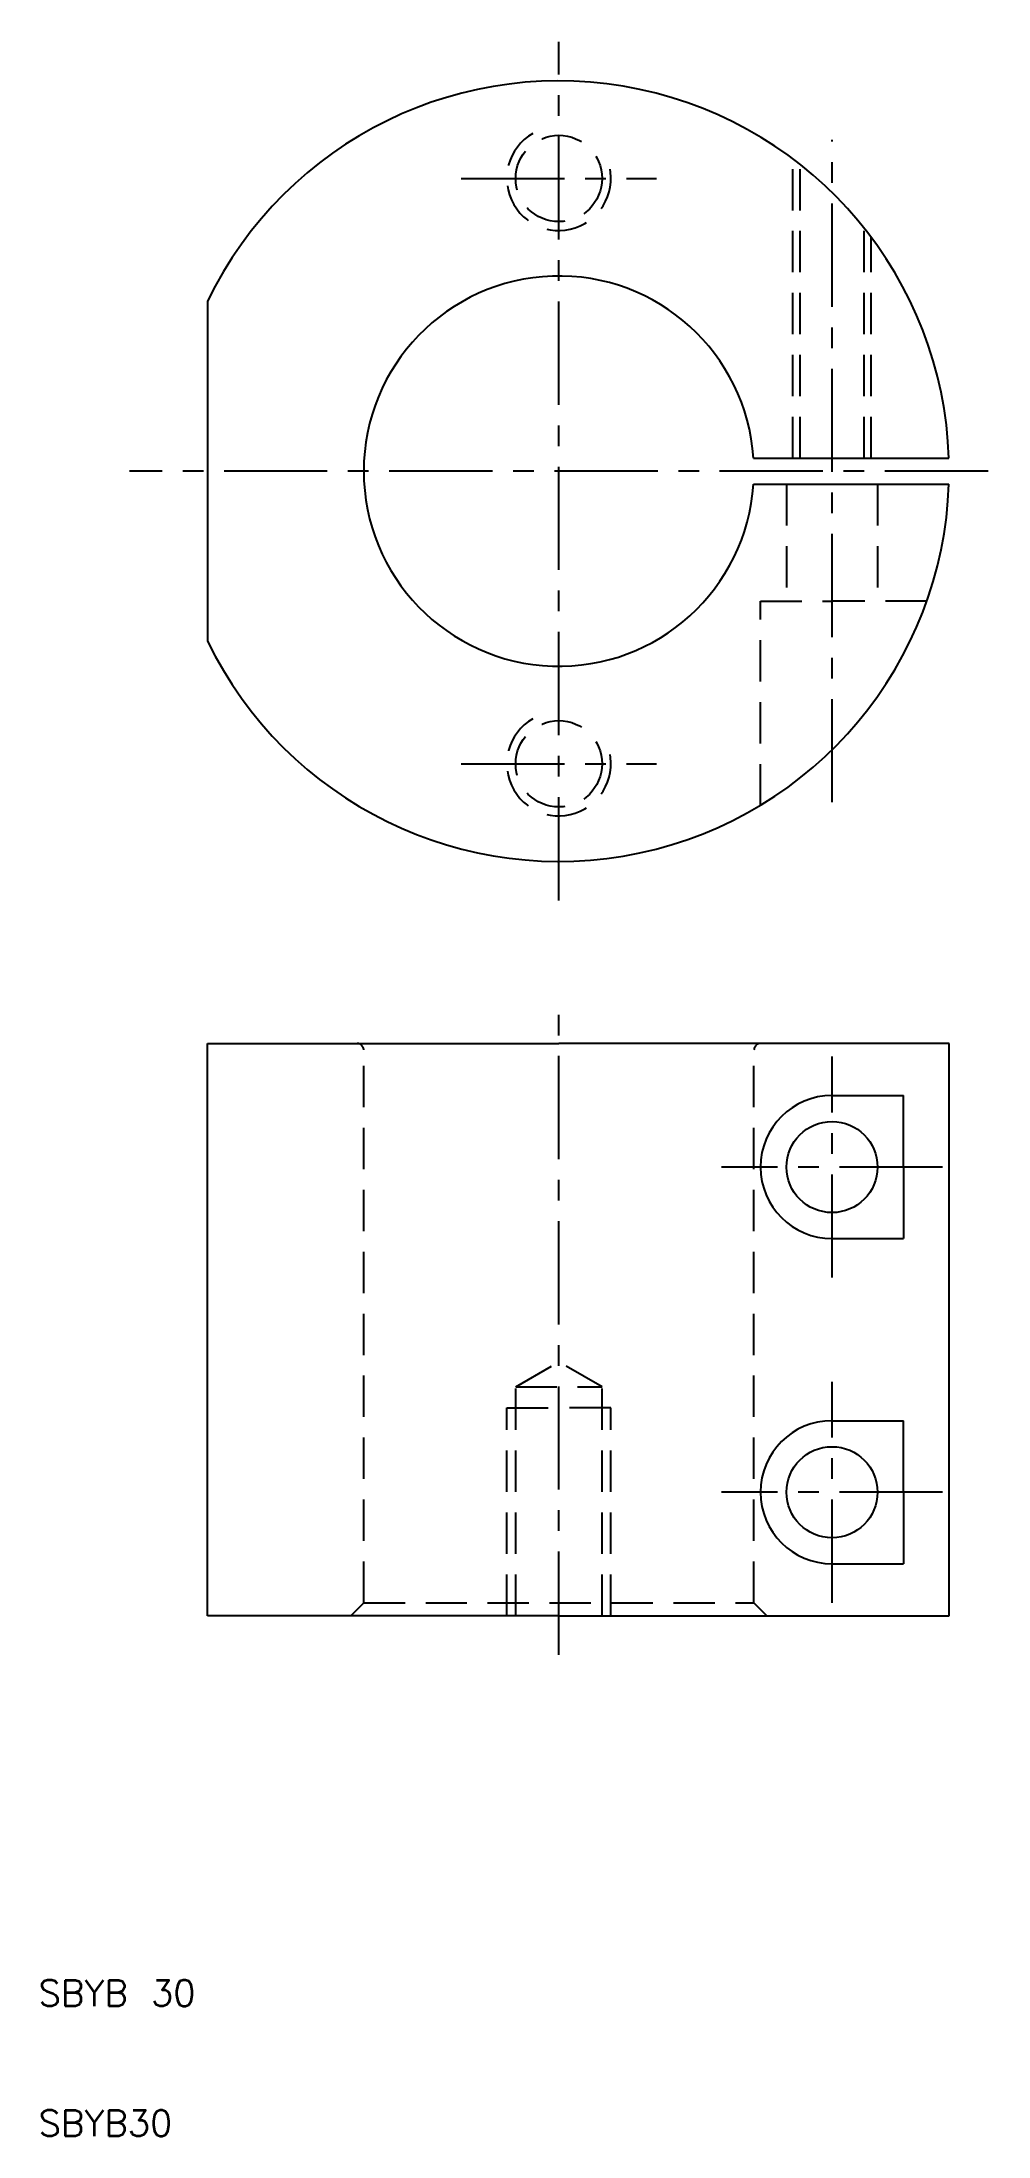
# Model space of a CAD drawing. Extents: x 10 to 83, y 10 to 171.
import ezdxf

# ---------------------------------------------------------------- set-up
doc = ezdxf.new("R2010")
doc.units = 0
doc.header["$LTSCALE"] = 0.25
doc.linetypes.add('CENTER', pattern=[50.8, 31.75, -6.35, 6.35, -6.35])
doc.linetypes.add('DASHED', pattern=[19.05, 12.7, -6.35])
doc.layers.get('0').update_dxf_attribs({"linetype": 'CONTINUOUS'})
doc.layers.add('CENTER', color=1, linetype='CENTER')
doc.styles.get("Standard").update_dxf_attribs({"font": 'txt.shx', "bigfont": 'extfont.shx'})

msp = doc.modelspace()

# ---------------------------------------------------------------- linework, layer by layer
at = {"color": 3, "linetype": 'DASHED'}
for p, q in [((68, 139), (68, 162)), ((68.54, 139), (68.54, 161.58)), ((73.46, 139), (73.46, 156.7)), ((74, 139), (74, 156)), ((67.5, 137), (67.5, 128)), ((74.5, 137), (74.5, 128)), ((65.5, 112.31), (65.5, 128)), ((65.5, 128), (71, 128)), ((78.28, 128), (71, 128)), ((35, 51), (35, 93.5)), ((65, 51), (65, 93.5)), ((46.68, 67.6), (50, 69.52)), ((53.32, 67.6), (50, 69.52)), ((46.68, 50), (46.68, 67.6)), ((46.68, 67.6), (53.32, 67.6)), ((53.32, 50), (53.32, 67.6)), ((46, 50), (46, 66)), ((46, 66), (50, 66)), ((54, 66), (50, 66)), ((54, 50), (54, 66)), ((34, 50), (35, 51)), ((35, 51), (65, 51)), ((66, 50), (65, 51))]:
    msp.add_line(p, q, dxfattribs=at)
for p, q in [((23, 151.08), (23, 124.92)), ((64.97, 139), (79.98, 139)), ((64.97, 137), (79.98, 137)), ((23, 50), (23, 94)), ((23, 94), (50, 94)), ((80, 94), (50, 94)), ((80, 50), (80, 94)), ((71, 90), (76.5, 90)), ((76.5, 84.5), (76.5, 90)), ((76.5, 84.5), (76.5, 79)), ((71, 79), (76.5, 79)), ((71, 65), (76.5, 65)), ((76.5, 59.5), (76.5, 65)), ((76.5, 59.5), (76.5, 54)), ((71, 54), (76.5, 54)), ((50, 50), (23, 50)), ((50, 50), (80, 50))]:
    msp.add_line(p, q)
for centre in [(50, 160.5), (50, 115.5)]:
    msp.add_circle(centre, 3.32, dxfattribs=at)
for centre in [(71, 84.5), (71, 59.5)]:
    msp.add_circle(centre, 3.5)
for centre, radius, start, end in [((50, 138), 30, 1.9102, 154.1581), ((50, 138), 15, 3.8226, 356.1774), ((50, 138), 30, 205.8419, 358.0898), ((71, 84.5), 5.5, 90, 270), ((71, 59.5), 5.5, 90, 270)]:
    msp.add_arc(centre, radius, start, end)
for centre, radius, start, end in [((50, 160.5), 4, 120, 30), ((50, 115.5), 4, 120, 30), ((34.5, 93.5), 0.5, 0, 90), ((65.5, 93.5), 0.5, 90, 180)]:
    msp.add_arc(centre, radius, start, end, dxfattribs=at)
at = {"layer": 'CENTER', "color": 1, "linetype": 'CENTER'}
for p, q in [((50, 105), (50, 171)), ((71, 112.54), (71, 163.46)), ((42.5, 160.5), (57.5, 160.5)), ((83, 138), (17, 138)), ((42.5, 115.5), (57.5, 115.5)), ((50, 47), (50, 97)), ((71, 76), (71, 93)), ((79.5, 84.5), (62.5, 84.5)), ((71, 51), (71, 68)), ((79.5, 59.5), (62.5, 59.5))]:
    msp.add_line(p, q, dxfattribs=at)

# ---------------------------------------------------------------- texts
for s, p in [('SBYB 30', (10, 20)), ('SBYB30', (10, 10))]:
    msp.add_text(s, height=2).set_placement(p)

doc.saveas('drawing.dxf')
